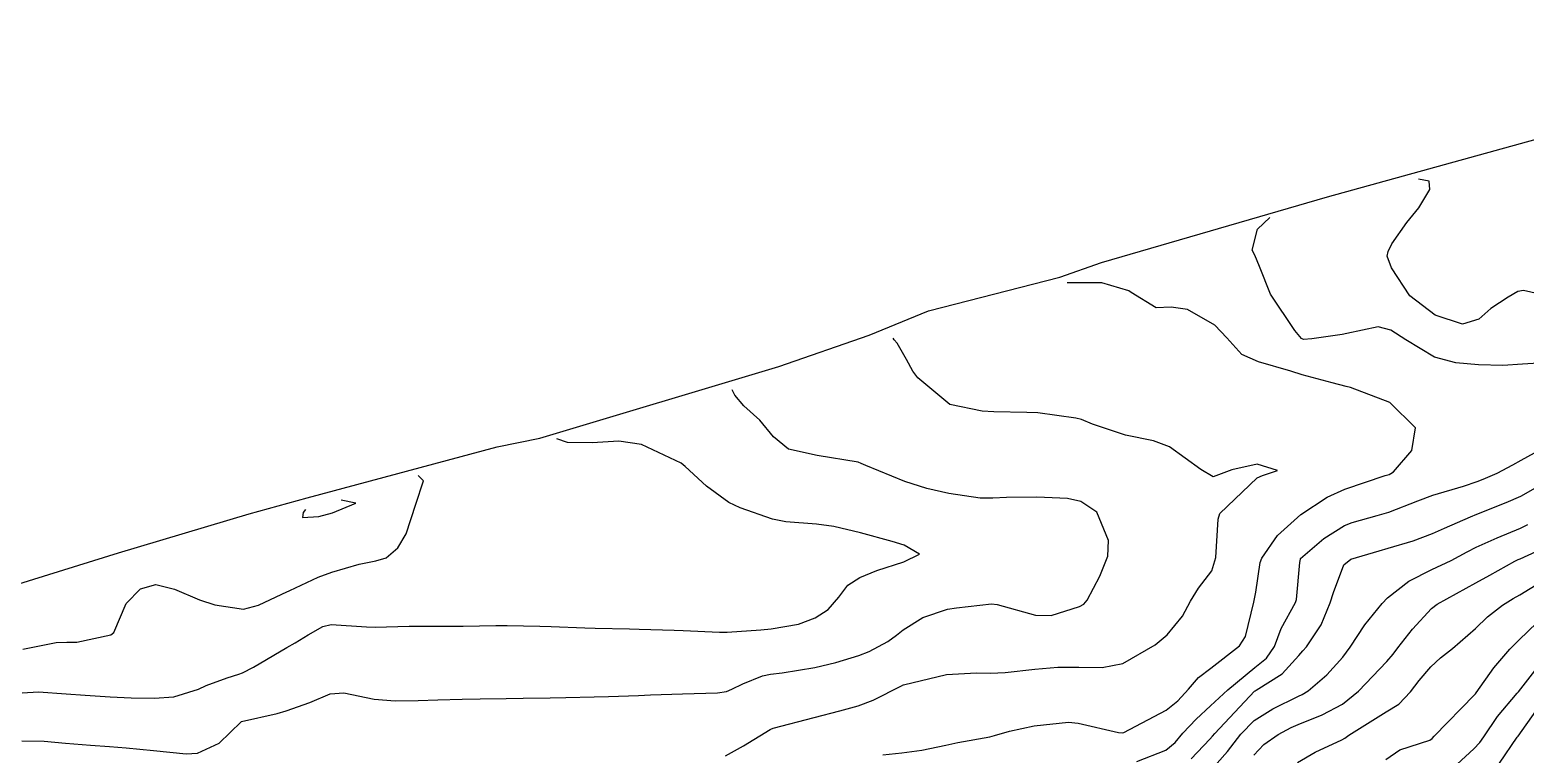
# Model space of a CAD drawing. Header units: metres. Extents: x 307586 to 320046, y 7427249 to 7434250.
# Drawn here: x 319797.5 to 319865.4, y 7429530.8 to 7429563.7 of the extents above; entities that cross this region are included whole.
import ezdxf

# ---------------------------------------------------------------- set-up
doc = ezdxf.new("R2010")
doc.units = ezdxf.units.M
doc.header["$MEASUREMENT"] = 0
for name, color, linetype in [('Area', 45, 'Continuous'), ('Curvas de Nivel 1m', 11, 'Continuous'), ('Curvas de Nivel 5m', 15, 'Continuous')]:
    doc.layers.add(name, color=color, linetype=linetype)

msp = doc.modelspace()

# ---------------------------------------------------------------- linework, layer by layer
at = {"layer": 'Area'}
msp.add_polyline3d([(319794.221, 7429537.658, 824.476), (319801.5, 7429539.91, 815.867), (319807.438, 7429541.679, 805.277), (319810.073, 7429542.412, 824.527), (319818.715, 7429544.738, 826.199), (319820.644, 7429545.118, 826.099), (319831.508, 7429548.389, 803.476), (319835.62, 7429549.81, 804.154), (319838.322, 7429550.914, 831.145), (319844.287, 7429552.45, 827.417), (319846.174, 7429553.112, 832.696), (319856.45, 7429556.101, 807.767), (319883.929, 7429563.681, 812.437)], dxfattribs=at)
at = {"layer": 'Curvas de Nivel 1m', "flags": 128}
for points, elevation in [([(319866.754, 7429551.516), (319865.356, 7429551.835), (319865.099, 7429551.789), (319864.663, 7429551.537), (319863.877, 7429551.013), (319863.338, 7429550.539), (319862.585, 7429550.31), (319861.34, 7429550.72), (319860.201, 7429551.592), (319859.366, 7429552.869), (319859.171, 7429553.403), (319859.206, 7429553.603), (319859.378, 7429553.958), (319860.052, 7429554.935), (319860.598, 7429555.588), (319861.105, 7429556.43), (319861.072, 7429556.807), (319860.593, 7429556.89)], 807), ([(319866.286, 7429548.548), (319865.313, 7429548.493), (319864.421, 7429548.43), (319863.312, 7429548.456), (319862.29, 7429548.543), (319861.315, 7429548.809), (319860.013, 7429549.593), (319859.329, 7429550.036), (319858.752, 7429550.188), (319857.327, 7429549.881), (319857.119, 7429549.839), (319855.738, 7429549.646), (319855.358, 7429549.614), (319855.323, 7429549.621), (319855.277, 7429549.65), (319854.963, 7429550.019), (319853.864, 7429551.665), (319853.365, 7429552.925), (319853.145, 7429553.448), (319853.032, 7429553.675), (319853.274, 7429554.622), (319853.833, 7429555.15)], 806), ([(319829.094, 7429530.683), (319829.907, 7429531.145), (319831.112, 7429531.89), (319831.148, 7429531.904), (319831.255, 7429531.938), (319833.118, 7429532.431), (319834.288, 7429532.732), (319835.124, 7429532.965), (319835.797, 7429533.213), (319837.083, 7429533.871), (319837.118, 7429533.885), (319837.133, 7429533.894), (319837.171, 7429533.908), (319839.138, 7429534.383), (319840.499, 7429534.467), (319841.139, 7429534.438), (319841.798, 7429534.468), (319843.141, 7429534.633), (319844.199, 7429534.722), (319845.142, 7429534.722), (319846.207, 7429534.695), (319847.144, 7429534.889), (319848.615, 7429535.728), (319849.16, 7429536.184), (319849.853, 7429537.032), (319850.226, 7429537.71), (319850.593, 7429538.302), (319851.197, 7429539.089), (319851.377, 7429539.697), (319851.481, 7429541.445), (319851.563, 7429541.695), (319853.249, 7429543.317), (319853.492, 7429543.426), (319854.181, 7429543.661), (319853.256, 7429543.94), (319852.107, 7429543.687), (319851.25, 7429543.365), (319850.693, 7429543.706), (319849.263, 7429544.736), (319848.538, 7429545.003), (319847.268, 7429545.267), (319845.774, 7429545.765), (319845.276, 7429545.97), (319845.01, 7429546.04), (319843.28, 7429546.283), (319842.788, 7429546.289), (319841.28, 7429546.316), (319840.748, 7429546.358), (319839.285, 7429546.652), (319837.823, 7429547.862), (319837.605, 7429548.165), (319837.311, 7429548.695), (319836.884, 7429549.44), (319836.754, 7429549.593), (319836.703, 7429549.67)], 804), ([(319797.093, 7429531.373), (319798.108, 7429531.35), (319799.092, 7429531.27), (319800.225, 7429531.176), (319801.091, 7429531.11), (319801.848, 7429531.046), (319803.09, 7429530.931), (319804.566, 7429530.777), (319805.089, 7429530.809), (319806.069, 7429531.265), (319807.069, 7429532.23), (319807.089, 7429532.245), (319808.701, 7429532.614), (319809.111, 7429532.733), (319810.196, 7429533.11), (319811.123, 7429533.509), (319811.742, 7429533.552), (319813.12, 7429533.267), (319814.072, 7429533.187), (319815.119, 7429533.204), (319816.011, 7429533.229), (319817.12, 7429533.261), (319817.94, 7429533.279), (319819.121, 7429533.294), (319819.886, 7429533.308), (319821.122, 7429533.325), (319821.833, 7429533.339), (319823.123, 7429533.368), (319823.766, 7429533.384), (319825.127, 7429533.433), (319825.679, 7429533.453), (319827.128, 7429533.501), (319828.718, 7429533.556), (319829.129, 7429533.613), (319829.377, 7429533.711), (319829.878, 7429533.953), (319830.763, 7429534.318), (319831.137, 7429534.396), (319831.66, 7429534.454), (319833.141, 7429534.697), (319834.108, 7429534.935), (319835.146, 7429535.243), (319835.61, 7429535.424), (319836.459, 7429535.877), (319836.86, 7429536.171), (319837.161, 7429536.412), (319838.052, 7429536.974), (319839.176, 7429537.355), (319839.594, 7429537.419), (319841.18, 7429537.598), (319841.431, 7429537.565), (319843.172, 7429537.076), (319843.887, 7429537.068), (319845.179, 7429537.481), (319845.37, 7429537.578), (319845.531, 7429537.767), (319846.101, 7429538.854), (319846.471, 7429539.757), (319846.496, 7429540.475), (319845.96, 7429541.763), (319845.238, 7429542.243), (319844.636, 7429542.379), (319843.239, 7429542.438), (319841.859, 7429542.431), (319841.239, 7429542.399), (319840.659, 7429542.405), (319839.241, 7429542.608), (319838.233, 7429542.845), (319837.246, 7429543.163), (319835.467, 7429543.888), (319835.254, 7429543.981), (319835.114, 7429544.032), (319833.257, 7429544.341), (319831.948, 7429544.618), (319831.265, 7429545.185), (319830.652, 7429545.946), (319829.916, 7429546.588), (319829.512, 7429547.073), (319829.383, 7429547.32)], 803), ([(319797.121, 7429533.55), (319797.861, 7429533.6), (319799.121, 7429533.508), (319799.982, 7429533.449), (319801.119, 7429533.373), (319802.077, 7429533.327), (319803.119, 7429533.315), (319804.011, 7429533.369), (319805.125, 7429533.723), (319805.487, 7429533.887), (319806.434, 7429534.237), (319806.968, 7429534.398), (319807.135, 7429534.458), (319807.628, 7429534.713), (319809.147, 7429535.613), (319809.52, 7429535.825), (319810.121, 7429536.19), (319810.777, 7429536.566), (319811.16, 7429536.658), (319812.765, 7429536.549), (319813.159, 7429536.539), (319814.713, 7429536.581), (319815.16, 7429536.579), (319816.695, 7429536.58), (319817.16, 7429536.586), (319818.645, 7429536.604), (319819.161, 7429536.607), (319820.645, 7429536.58), (319821.16, 7429536.56), (319822.694, 7429536.503), (319823.16, 7429536.488), (319824.72, 7429536.454), (319825.159, 7429536.444), (319826.748, 7429536.405), (319827.159, 7429536.389), (319828.813, 7429536.31), (319829.158, 7429536.31), (319830.688, 7429536.416), (319831.161, 7429536.464), (319832.409, 7429536.676), (319833.169, 7429536.961), (319833.748, 7429537.331), (319834.244, 7429537.899), (319834.643, 7429538.441), (319835.192, 7429538.796), (319835.962, 7429539.115), (319837.199, 7429539.499), (319837.905, 7429539.859), (319837.209, 7429540.268), (319836.658, 7429540.429), (319835.217, 7429540.823), (319834.017, 7429541.106), (319833.223, 7429541.224), (319831.831, 7429541.324), (319831.225, 7429541.442), (319829.75, 7429541.955), (319829.235, 7429542.206), (319828.219, 7429542.951), (319827.251, 7429543.842), (319827.065, 7429543.992), (319825.261, 7429544.839), (319824.231, 7429544.989), (319823.024, 7429544.919), (319821.91, 7429544.932), (319821.423, 7429545.1)], 802), ([(319847.791, 7429530.437), (319849.101, 7429530.951), (319849.524, 7429531.299), (319849.883, 7429531.712), (319850.476, 7429532.349), (319851.126, 7429532.964), (319851.915, 7429533.688), (319853.143, 7429534.696), (319853.686, 7429535.126), (319854.038, 7429535.661), (319854.349, 7429536.475), (319854.999, 7429537.652), (319855.049, 7429537.787), (319855.201, 7429539.467), (319855.219, 7429539.633), (319855.223, 7429539.65), (319856.288, 7429540.568), (319857.226, 7429541.157), (319857.567, 7429541.285), (319858.713, 7429541.608), (319859.235, 7429541.766), (319860.556, 7429542.271), (319861.242, 7429542.532), (319862.636, 7429542.948), (319863.249, 7429543.16), (319863.529, 7429543.268), (319864.161, 7429543.541), (319864.881, 7429543.912), (319865.262, 7429544.13), (319866.159, 7429544.632)], 806), ([(319797.145, 7429535.54), (319798.665, 7429535.844), (319799.148, 7429535.848), (319799.607, 7429535.856), (319801.152, 7429536.18), (319801.286, 7429536.298), (319801.849, 7429537.614), (319802.495, 7429538.28), (319803.185, 7429538.475), (319804.047, 7429538.261), (319805.176, 7429537.775), (319805.87, 7429537.545), (319807.17, 7429537.351), (319807.853, 7429537.539), (319809.182, 7429538.154), (319809.215, 7429538.167), (319809.277, 7429538.199), (319810.574, 7429538.801), (319811.191, 7429539.037), (319812.435, 7429539.401), (319813.197, 7429539.547), (319813.657, 7429539.687), (319814.193, 7429540.14), (319814.564, 7429540.782), (319815.015, 7429542.132), (319815.366, 7429543.192), (319815.113, 7429543.43)], 801), ([(319850.257, 7429530.547), (319851.109, 7429531.446), (319851.228, 7429531.582), (319851.327, 7429531.697), (319853.132, 7429533.626), (319853.158, 7429533.645), (319853.21, 7429533.669), (319854.385, 7429534.414), (319855.149, 7429535.243), (319855.333, 7429535.466), (319855.493, 7429535.647), (319856.162, 7429536.646), (319856.579, 7429537.636), (319856.718, 7429538.104), (319857.2, 7429539.367), (319857.516, 7429539.625), (319858.805, 7429540.01), (319859.211, 7429540.123), (319860.344, 7429540.461), (319861.221, 7429540.787), (319861.765, 7429541.032), (319862.953, 7429541.554), (319863.234, 7429541.667), (319864.577, 7429542.2), (319865.243, 7429542.492), (319865.905, 7429542.864)], 807), ([(319851.087, 7429529.954), (319851.907, 7429530.882), (319852.51, 7429531.679), (319853.119, 7429532.293), (319853.969, 7429532.817), (319855.13, 7429533.394), (319855.302, 7429533.477), (319855.578, 7429533.646), (319856.415, 7429534.362), (319857.148, 7429535.166), (319857.485, 7429535.625), (319858.147, 7429536.637), (319858.93, 7429537.604), (319859.186, 7429537.867), (319860.153, 7429538.631), (319861.199, 7429539.149), (319862.067, 7429539.567), (319862.799, 7429539.966), (319863.212, 7429540.169), (319864.16, 7429540.6), (319865.225, 7429541.032), (319865.558, 7429541.196)], 808), ([(319853.099, 7429530.72), (319853.564, 7429531.208), (319854.216, 7429531.659), (319854.797, 7429531.972), (319855.117, 7429532.108), (319856.216, 7429532.545), (319857.127, 7429533.038), (319857.868, 7429533.619), (319859.147, 7429534.971), (319859.432, 7429535.315), (319859.644, 7429535.595), (319860.31, 7429536.451), (319861.181, 7429537.388), (319861.433, 7429537.576), (319863.193, 7429538.556), (319863.835, 7429538.905), (319864.974, 7429539.532), (319865.126, 7429539.608), (319865.205, 7429539.642), (319866.494, 7429540.237)], 809), ([(319859.097, 7429530.515), (319859.737, 7429530.96), (319861.11, 7429531.402), (319861.21, 7429531.48), (319861.302, 7429531.577), (319863.132, 7429533.455), (319863.173, 7429533.509), (319863.203, 7429533.549), (319864.012, 7429534.68), (319864.739, 7429535.534), (319864.951, 7429535.746), (319865.167, 7429535.962), (319865.969, 7429536.728)], 811), ([(319862.353, 7429530.302), (319863.105, 7429531.011), (319863.37, 7429531.287), (319863.551, 7429531.546), (319864.181, 7429532.481), (319865.076, 7429533.531), (319865.1, 7429533.564), (319865.134, 7429533.603), (319865.982, 7429534.69)], 812), ([(319864.274, 7429530.36), (319865.081, 7429531.53), (319865.095, 7429531.548), (319865.113, 7429531.577), (319865.924, 7429532.723)], 813)]:
    msp.add_lwpolyline(points, dxfattribs=dict(at, elevation=elevation))
at = {"layer": 'Curvas de Nivel 5m', "flags": 128}
for points, elevation in [([(319836.245, 7429530.729), (319837.097, 7429530.82), (319838.013, 7429530.942), (319839.103, 7429531.171), (319839.647, 7429531.292), (319841.109, 7429531.557), (319841.32, 7429531.607), (319841.991, 7429531.807), (319843.116, 7429532.053), (319844.677, 7429532.215), (319845.117, 7429532.179), (319846.953, 7429531.752), (319847.113, 7429531.735), (319847.189, 7429531.749), (319849.123, 7429532.758), (319849.654, 7429533.188), (319850.126, 7429533.71), (319850.592, 7429534.251), (319851.143, 7429534.665), (319852.456, 7429535.68), (319852.727, 7429536.108), (319853.098, 7429537.671), (319853.187, 7429538.125), (319853.397, 7429539.472), (319853.461, 7429539.667), (319854.178, 7429540.701), (319855.233, 7429541.65), (319856.439, 7429542.44), (319857.245, 7429542.813), (319859.073, 7429543.425), (319859.252, 7429543.481), (319859.336, 7429543.516), (319859.456, 7429543.598), (319860.285, 7429544.567), (319860.455, 7429545.588), (319859.29, 7429546.744), (319857.504, 7429547.423), (319857.301, 7429547.478), (319856.67, 7429547.636), (319855.306, 7429548.003), (319854.792, 7429548.171), (319853.312, 7429548.595), (319852.559, 7429548.925), (319851.869, 7429549.692), (319851.331, 7429550.266), (319850.086, 7429550.968), (319849.343, 7429551.073), (319848.662, 7429551.05), (319847.524, 7429551.747), (319847.422, 7429551.817), (319846.197, 7429552.179), (319844.613, 7429552.19)], 805), ([(319809.993, 7429541.89), (319809.888, 7429541.752), (319809.852, 7429541.515), (319810.602, 7429541.571), (319811.218, 7429541.735), (319812.284, 7429542.164), (319811.613, 7429542.3)], 800), ([(319855.094, 7429530.38), (319855.885, 7429530.858), (319857.11, 7429531.42), (319857.246, 7429531.493), (319857.423, 7429531.625), (319859.124, 7429532.691), (319859.692, 7429533.03), (319860.231, 7429533.589), (319860.614, 7429534.11), (319861.15, 7429534.734), (319861.589, 7429535.141), (319862.133, 7429535.565), (319863.172, 7429536.475), (319863.723, 7429536.999), (319864.402, 7429537.538), (319864.887, 7429537.832), (319865.188, 7429538.01), (319866.14, 7429538.574)], 810)]:
    msp.add_lwpolyline(points, dxfattribs=dict(at, elevation=elevation))

doc.saveas('drawing.dxf')
